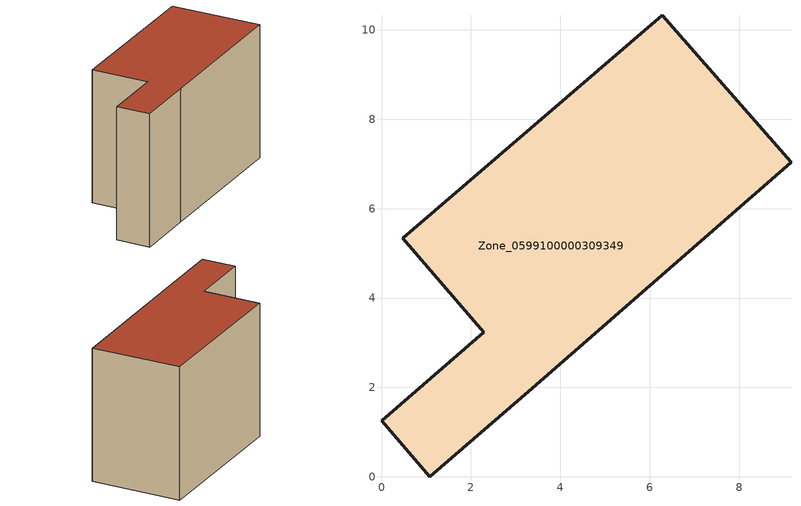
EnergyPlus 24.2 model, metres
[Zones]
Zone_0599100000309349
 floor ground (C_G): 3.37,1.98 1.08,0 0,1.25 2.29,3.24 0.47,5.34 6.28,10.33 9.16,7.04 z0
 wall outside (C_F): 2.29,3.24 0,1.25 1.08,0 3.37,1.98 9.16,7.04 6.28,10.33 0.47,5.34 2.29,3.24 z0:6.53
 roof outside (C_R): 3.37,1.98 9.16,7.04 6.28,10.33 0.47,5.34 2.29,3.24 0,1.25 1.08,0 z6.53
[BUILDING]
Pand.0599100000309349: North Axis=0; Terrain=City; Loads Convergence Tolerance Value=0.04; Temperature Convergence Tolerance Value=0.4; Solar Distribution=FullExterior; Maximum Number of Warmup Days=25; Minimum Number of Warmup Days=1
[Site:Location]
Rotterdam.The.Hague.AP_ZH_NLD Design_Conditions: Latitude=51.96; Longitude=4.45; Time Zone=1; Elevation=-4.5
[SITE:GROUNDTEMPERATURE:BUILDINGSURFACE]
18, 18, 18, 18, 18, 18, 18, 18, 18, 18, 18, 18
[MATERIAL] Thermal Absorptance=0.9; Solar Absorptance=0.7; Visible Absorptance=0.7
Name | Roughness | Thickness | Conductivity | Density | Specific Heat
G.TI.1946 | MediumSmooth | 0.15 | 1 | 540 | 1210
F.TI.1946 | Rough | 0.3 | 0.857143 | 1920 | 840
R.TI.1946 | MediumRough | 0.2 | 0.1 | 1500 | 1000
[CONSTRUCTION]
C_G: G.TI.1946
C_F: F.TI.1946
C_R: R.TI.1946
[ZONE]
Zone_0599100000309349: Type=1; Multiplier=1; Ceiling Height=Autocalculate; Volume=Autocalculate; Floor Area=autocalculate; Part of Total Floor Area=Yes
[ZONEINFILTRATION:DESIGNFLOWRATE]
Infil_Zone_0599100000309349: Zone or ZoneList or Space or SpaceList=Zone_0599100000309349; Schedule=AlwaysOn; Design Flow Rate Calculation Method=Flow/Area; Flow Rate per Floor Area=0.003; Constant Term Coefficient=1; Temperature Term Coefficient=0; Velocity Term Coefficient=0; Velocity Squared Term Coefficient=0
[HVACTEMPLATE:ZONE:IDEALLOADSAIRSYSTEM]
Zone_0599100000309349: Maximum Heating Supply Air Temperature=50; Minimum Cooling Supply Air Temperature=13; Maximum Heating Supply Air Humidity Ratio=0.0156; Minimum Cooling Supply Air Humidity Ratio=0.0077; Heating Limit=NoLimit; Cooling Limit=NoLimit; Dehumidification Control Type=ConstantSensibleHeatRatio; Cooling Sensible Heat Ratio=0.7; Dehumidification Setpoint=60; Humidification Control Type=None; Humidification Setpoint=30; Outdoor Air Method=None; Outdoor Air Flow Rate per Person=0.00944; Outdoor Air Flow Rate per Zone Floor Area=0; Outdoor Air Flow Rate per Zone=0; Demand Controlled Ventilation Type=None; Outdoor Air Economizer Type=NoEconomizer; Heat Recovery Type=None; Sensible Heat Recovery Effectiveness=0.7; Latent Heat Recovery Effectiveness=0.65
[ZONECONTROL:THERMOSTAT]
ThermostatControl_Zone_0599100000309349: Zone or ZoneList=Zone_0599100000309349; Control Type Schedule=DualSetpointControlType; Control 1=Thermostat_Zone_0599100000309349; Temperature Difference Between Cutout And Setpoint=0
[THERMOSTATSETPOINT:DUALSETPOINT]
Thermostat_Zone_0599100000309349: Heating Setpoint Temperature Schedule=HeatingSetpoint_Zone_0599100000309349; Cooling Setpoint Temperature Schedule=CoolingSetpoint_Zone_0599100000309349
[SCHEDULE:COMPACT]
HeatingSetpoint_Zone_0599100000309349: Through: 12/31, For: AllDays, Until: 24:00, 21
CoolingSetpoint_Zone_0599100000309349: Through: 12/31, For: AllDays, Until: 24:00, 24
DualSetpointControlType: Through: 12/31, For: AllDays, Until: 24:00, 4
AlwaysOn: Through: 12/31, For: AllDays, Until: 24:00, 1
